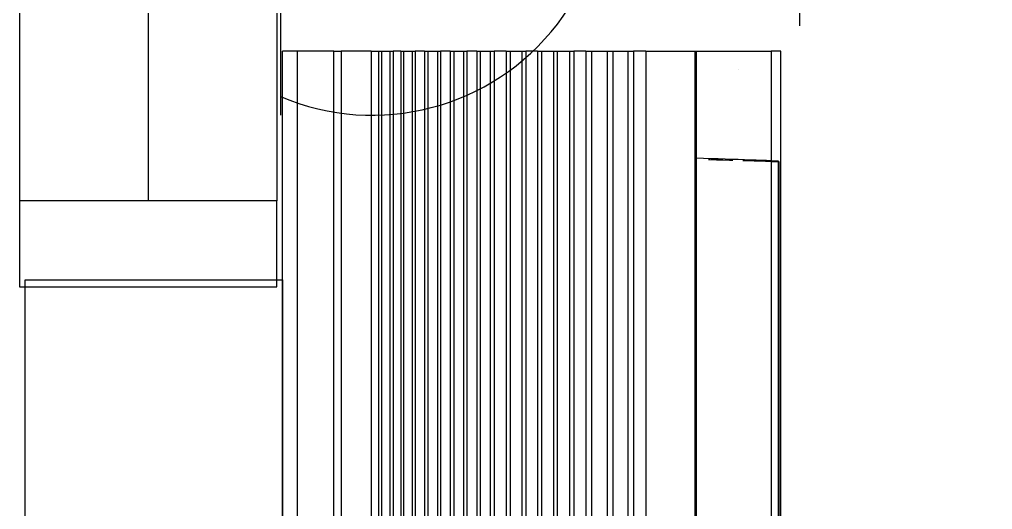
# Model space of a CAD drawing. Header units: inches. Extents: x -106706990 to 300603, y -86718466 to 1728185.
# Drawn here: x 20186 to 20752, y 42271 to 42556 of the extents above; entities that cross this region are included whole.
import ezdxf

# ---------------------------------------------------------------- set-up
doc = ezdxf.new("R2010")
doc.units = ezdxf.units.IN
doc.header["$MEASUREMENT"] = 0
doc.linetypes.add('HIDDEN', pattern=[0.375, 0.25, -0.125])
for name, color, linetype in [('A-WALL', 1, 'Continuous'), ('A-WIN', 9, 'Continuous'), ('Edges', 7, 'Continuous'), ('ELECT', 6, 'Continuous')]:
    doc.layers.add(name, color=color, linetype=linetype)

# ---------------------------------------------------------------- blocks, each defined once
blk = doc.blocks.new('A$C04C40081')
at = {"layer": 'A-WIN', "color": 8}
for p, q in [((850, 150), (50, 150)), ((850, 75), (50, 75)), ((850, 0), (50, 0))]:
    blk.add_line(p, q, dxfattribs=at)
at = {"layer": 'A-WIN', "color": 8, "linetype": 'Continuous'}
blk.add_lwpolyline([(50, 150), (0, 150), (0, 0), (50, 0)], close=True, dxfattribs=at)
blk = doc.blocks.new('SOCKET')
at = {"layer": 'ELECT', "color": 6}
for p, q in [((15248.7, 25891.39), (15248.7, 26116.39)), ((15164.32, 26003.89), (15333.07, 26003.89)), ((15112.29, 25701.64), (15385.1, 25701.64))]:
    blk.add_line(p, q, dxfattribs=at)
blk.add_arc((15248.7, 25754.99), 136.41, 336.9763, 203.0237, dxfattribs=at)
blk = doc.blocks.new('air con')
at = {"layer": 'Edges'}
for p, q in [((71.402, 41.898), (152.402, 41.898)), ((152.402, 41.095), (152.402, 41.898)), ((71.402, 41.095), (152.402, 41.095)), ((152.402, 39.122), (152.402, 41.095)), ((71.402, 39.122), (152.402, 39.122)), ((152.402, 39.122), (152.402, 38.724)), ((152.402, 38.724), (71.402, 38.724)), ((152.402, 37.092), (152.402, 38.724)), ((152.402, 37.092), (71.402, 37.092)), ((152.402, 37.092), (152.402, 36.701)), ((152.402, 36.701), (71.402, 36.701)), ((152.402, 36.542), (71.402, 36.542)), ((152.402, 36.701), (152.402, 36.542)), ((152.402, 36.542), (152.402, 36.078)), ((152.402, 36.078), (71.402, 36.078)), ((152.402, 35.914), (71.402, 35.914)), ((152.402, 36.078), (152.402, 35.914)), ((152.402, 35.493), (152.402, 35.914)), ((152.402, 35.493), (71.402, 35.493)), ((152.402, 35.34), (71.402, 35.34)), ((152.402, 35.493), (152.402, 35.34)), ((152.402, 35.34), (152.402, 34.877)), ((152.402, 34.877), (71.402, 34.877)), ((152.402, 34.877), (152.402, 34.709)), ((152.402, 34.709), (71.402, 34.709)), ((152.402, 34.207), (152.402, 34.709)), ((152.402, 34.207), (71.402, 34.207)), ((152.402, 34.022), (71.402, 34.022)), ((152.402, 34.207), (152.402, 34.022)), ((152.402, 34.022), (152.402, 33.51)), ((152.402, 33.51), (71.402, 33.51)), ((152.402, 33.335), (71.402, 33.335)), ((152.402, 33.51), (152.402, 33.335)), ((152.402, 32.826), (152.402, 33.335)), ((152.402, 32.826), (71.402, 32.826)), ((152.402, 32.826), (152.402, 32.625)), ((152.402, 32.625), (71.402, 32.625)), ((152.402, 32.625), (152.402, 32.098)), ((152.402, 32.098), (71.402, 32.098)), ((152.402, 31.911), (71.402, 31.911)), ((152.402, 32.098), (152.402, 31.911)), ((152.402, 31.378), (152.402, 31.911)), ((152.402, 31.378), (71.402, 31.378)), ((152.402, 31.189), (71.402, 31.189)), ((152.402, 31.378), (152.402, 31.189)), ((152.402, 31.189), (152.402, 30.654)), ((152.402, 30.654), (71.402, 30.654)), ((152.402, 30.654), (152.402, 30.439)), ((152.402, 30.439), (71.402, 30.439)), ((152.402, 29.791), (152.402, 30.439)), ((152.402, 29.791), (71.402, 29.791)), ((152.402, 29.562), (71.402, 29.562)), ((152.402, 29.791), (152.402, 29.562)), ((152.402, 29.562), (152.402, 28.935)), ((152.402, 28.935), (71.402, 28.935)), ((152.402, 28.714), (71.402, 28.714)), ((152.402, 28.935), (152.402, 28.714)), ((152.402, 28.092), (152.402, 28.714)), ((152.402, 28.092), (71.402, 28.092)), ((152.402, 28.092), (152.402, 27.871)), ((152.402, 27.871), (71.402, 27.871)), ((152.402, 27.871), (152.402, 27.226)), ((152.402, 27.226), (71.402, 27.226)), ((152.402, 27.024), (71.402, 27.024)), ((152.402, 27.226), (152.402, 27.024)), ((152.402, 27.024), (152.402, 26.349)), ((152.402, 26.349), (71.402, 26.349)), ((152.402, 26.117), (71.402, 26.117)), ((152.402, 26.349), (152.402, 26.117)), ((152.402, 25.469), (152.402, 26.117)), ((152.402, 25.469), (71.402, 25.469)), ((152.402, 25.469), (152.402, 25.162)), ((152.402, 25.162), (71.402, 25.162)), ((152.402, 25.162), (152.402, 24.304)), ((152.402, 24.304), (71.402, 24.304)), ((152.402, 24.304), (152.402, 24.002)), ((152.402, 24.002), (71.402, 24.002)), ((152.402, 24.002), (152.402, 23.184)), ((152.402, 23.184), (71.402, 23.184)), ((152.402, 22.883), (71.402, 22.883)), ((152.402, 23.184), (152.402, 22.883)), ((152.402, 22.213), (152.402, 22.883)), ((152.402, 22.213), (71.402, 22.213)), ((152.402, 22.213), (152.402, 19.568)), ((152.402, 19.568), (71.402, 19.568)), ((152.402, 19.568), (152.402, 19.493)), ((152.402, 19.493), (71.402, 19.493)), ((146.575, 18.687), (146.588, 19.085)), ((146.588, 19.085), (146.601, 19.493)), ((152.402, 19.493), (152.402, 15.42)), ((146.504, 18.391), (146.514, 18.752)), ((146.514, 18.752), (146.516, 18.813)), ((146.562, 18.299), (146.575, 18.687)), ((146.484, 17.685), (146.494, 18.035)), ((146.494, 18.035), (146.504, 18.391)), ((146.55, 17.923), (146.562, 18.299)), ((146.479, 17.503), (146.484, 17.685)), ((146.527, 17.206), (146.538, 17.558)), ((146.538, 17.558), (146.55, 17.923)), ((146.456, 16.673), (146.464, 16.956)), ((146.516, 16.869), (146.527, 17.206)), ((151.402, 17.184), (151.402, 17.175)), ((146.438, 16.032), (146.447, 16.349)), ((146.447, 16.349), (146.456, 16.673)), ((146.495, 16.239), (146.505, 16.546)), ((146.505, 16.546), (146.516, 16.869)), ((146.429, 15.722), (146.438, 16.032)), ((146.477, 15.675), (146.486, 15.948)), ((146.486, 15.948), (146.495, 16.239)), ((146.421, 15.42), (76.921, 15.42)), ((146.421, 15.42), (146.429, 15.722)), ((146.468, 15.42), (146.421, 15.42)), ((146.421, 15.42), (146.421, 15.051)), ((146.468, 15.42), (146.477, 15.675)), ((152.402, 15.42), (146.468, 15.42)), ((146.468, 15.42), (146.468, 15.051)), ((152.402, 14.898), (152.402, 15.42)), ((71.402, 14.898), (152.402, 14.898)), ((146.421, 15.051), (76.921, 15.051)), ((146.421, 15.012), (76.921, 15.012)), ((146.468, 15.051), (146.421, 15.051)), ((146.421, 15.051), (146.421, 15.012))]:
    blk.add_line(p, q, dxfattribs=at)

msp = doc.modelspace()

# ---------------------------------------------------------------- linework, layer by layer
at = {"layer": 'A-WALL', "color": 8}
msp.add_lwpolyline([(20188.78, 42404.44), (20338.78, 42404.44), (20338.78, 40929.44), (20188.78, 40929.44)], close=True, dxfattribs=at)

# ---------------------------------------------------------------- block references
at = {"xscale": 10.74849191040555, "yscale": 10.74849191040555, "zscale": 10.74849191040555, "rotation": 90.00000000000091}
msp.add_blockref('air con', (20789.12, 40899.47), dxfattribs=at)
at = {"layer": 'A-WIN', "color": 8, "rotation": 90}
msp.add_blockref('A$C04C40081', (20335.52, 42400.38), dxfattribs=at)
at = {"layer": 'ELECT', "color": 7, "linetype": 'HIDDEN', "rotation": 269.9999999999994}
msp.add_blockref('SOCKET', (-5364.11, 57885.38), dxfattribs=at)

doc.saveas('drawing.dxf')
